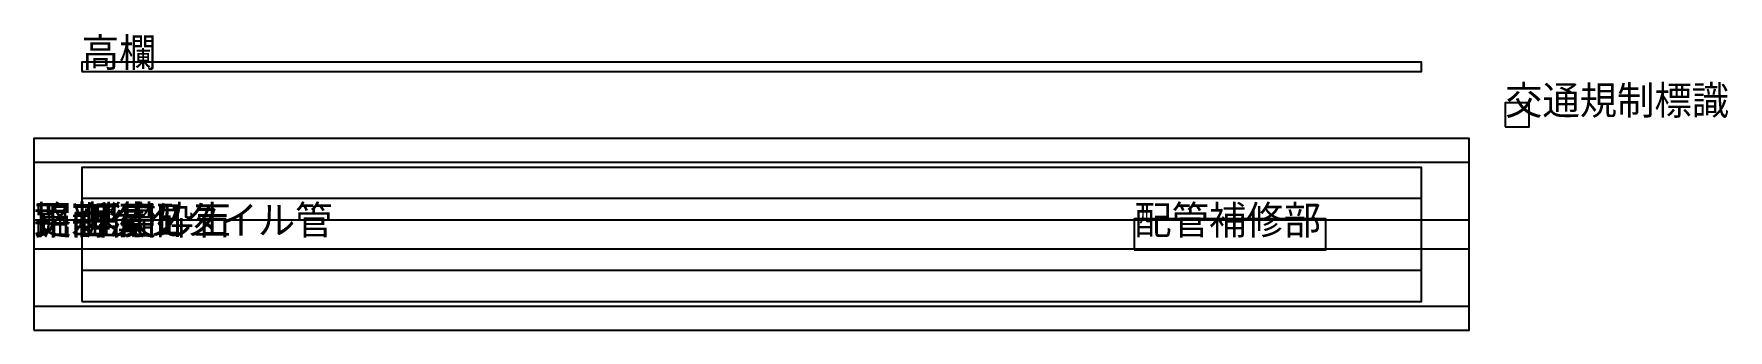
# Model space of a CAD drawing. Header units: metres. Extents: x -15 to 20.4, y -2 to 4.2.
import ezdxf

# ---------------------------------------------------------------- set-up
doc = ezdxf.new("R2010")
doc.units = ezdxf.units.M

msp = doc.modelspace()

# ---------------------------------------------------------------- linework, layer by layer
at = {"layer": 'backfill'}
msp.add_lwpolyline([(-14, -1.4), (14, -1.4), (14, 1.4), (-14, 1.4)], close=True, dxfattribs=at)
at = {"layer": 'bedding'}
msp.add_lwpolyline([(-14, -0.75), (14, -0.75), (14, 0.75), (-14, 0.75)], close=True, dxfattribs=at)
at = {"layer": 'guardrail'}
msp.add_lwpolyline([(-14, 3.4), (14, 3.4), (14, 3.6), (-14, 3.6)], close=True, dxfattribs=at)
at = {"layer": 'main_pipe'}
msp.add_lwpolyline([(-15, -0.3), (15, -0.3), (15, 0.3), (-15, 0.3)], close=True, dxfattribs=at)
at = {"layer": 'pavement'}
msp.add_lwpolyline([(-15, -2), (15, -2), (15, 2), (-15, 2)], close=True, dxfattribs=at)
at = {"layer": 'repair_section'}
msp.add_lwpolyline([(8, -0.325), (12, -0.325), (12, 0.325), (8, 0.325)], close=True, dxfattribs=at)
at = {"layer": 'traffic_sign'}
msp.add_lwpolyline([(15.75, 2.25), (16.25, 2.25), (16.25, 2.75), (15.75, 2.75)], close=True, dxfattribs=at)
at = {"layer": 'trench'}
msp.add_lwpolyline([(-15, -1.5), (15, -1.5), (15, 1.5), (-15, 1.5)], close=True, dxfattribs=at)

# ---------------------------------------------------------------- texts
at = {"layer": 'backfill'}
msp.add_text('埋戻し土', height=0.6, dxfattribs=at).set_placement((-14, 0))
at = {"layer": 'bedding'}
msp.add_text('基礎砕石', height=0.6, dxfattribs=at).set_placement((-14, 0))
at = {"layer": 'guardrail'}
msp.add_text('高欄', height=0.6, dxfattribs=at).set_placement((-14, 3.5))
at = {"layer": 'main_pipe'}
msp.add_text('更新ダクタイル管', height=0.6, dxfattribs=at).set_placement((-15, 0))
at = {"layer": 'pavement'}
msp.add_text('路面復旧', height=0.6, dxfattribs=at).set_placement((-15, 0))
at = {"layer": 'repair_section'}
msp.add_text('配管補修部', height=0.6, dxfattribs=at).set_placement((8, 0))
at = {"layer": 'traffic_sign'}
msp.add_text('交通規制標識', height=0.6, dxfattribs=at).set_placement((15.75, 2.5))
at = {"layer": 'trench'}
msp.add_text('掘削溝', height=0.6, dxfattribs=at).set_placement((-15, 0))

doc.saveas('drawing.dxf')
